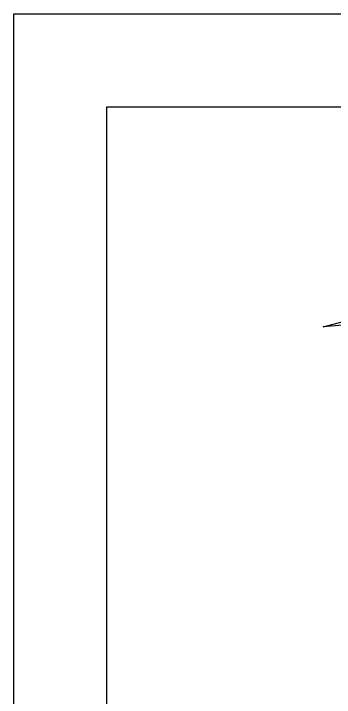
# Model space of a CAD drawing. Header units: millimetres. Extents: x -105266 to 178069, y 491 to 168574.
# Drawn here: x 5773 to 7712, y 27174 to 31310 of the extents above; entities that cross this region are included whole.
import ezdxf

# ---------------------------------------------------------------- set-up
doc = ezdxf.new("R2010")
doc.units = ezdxf.units.MM

# ---------------------------------------------------------------- blocks, each defined once
blk = doc.blocks.new('A$C44275C23')
for p, q in [((4.61, 4.11), (4.61, 0.97)), ((0.66, 1.32), (6.09, 0.85)), ((0.66, 1.32), (0.66, -1.32)), ((0, 0), (7.57, 0)), ((6.09, 0.99), (9.71, 0.99)), ((6.09, 0.66), (6.09, 0.99)), ((6.09, 0.89), (6.09, 0.82)), ((6.09, 0.76), (6.09, 0.69)), ((9.05, 0.66), (6.09, 0.66)), ((6.09, -0.66), (9.05, 0.66)), ((9.71, 0.66), (6.83, -0.66)), ((15.79, 0), (8.22, -0.66)), ((9.49, 0.56), (15.79, 0)), ((9.71, 0.99), (9.71, 0.66)), ((0.66, -1.32), (6.09, -0.85)), ((4.61, -0.97), (4.61, -4.11)), ((6.09, -0.99), (6.09, -0.66)), ((9.71, -0.99), (6.09, -0.99)), ((6.83, -0.66), (9.71, -0.66)), ((9.71, -0.66), (9.71, -0.99)), ((9.71, -0.69), (9.71, -0.76)), ((9.71, -0.82), (9.71, -0.89))]:
    blk.add_line(p, q)
at = {"extrusion": (0, 0, -1)}
for major_axis, start_param, end_param in [((0, -2.96), 1.990863, 4.372879), ((0, 2.96), 1.909951, 4.291964)]:
    blk.add_ellipse((4.61, 0), major_axis=major_axis, ratio=1, start_param=start_param, end_param=end_param, dxfattribs=at)

msp = doc.modelspace()

# ---------------------------------------------------------------- linework, layer by layer
for points in [[(5773.47, 31310.39), (21002.39, 31310.39), (21002.39, 24846.11), (5773.47, 24846.11)], [(6336.59, 30747.27), (20439.26, 30747.27), (20439.26, 25409.23), (6336.59, 25409.23)]]:
    msp.add_lwpolyline(points, close=True)

# ---------------------------------------------------------------- block references
at = {"xscale": 37.5, "yscale": 37.5, "zscale": 37.5, "rotation": 190.1972278386952}
msp.add_blockref('A$C44275C23', (8227.11, 29520.12), dxfattribs=at)

doc.saveas('drawing.dxf')
